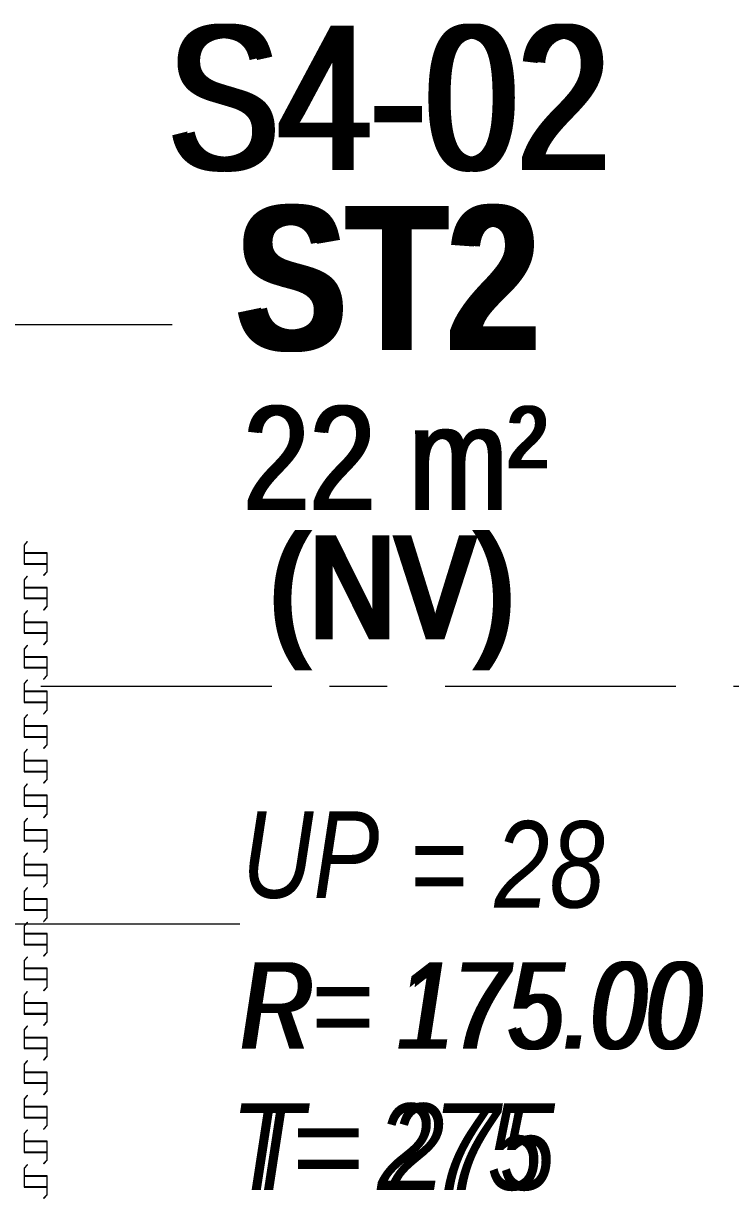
# Model space of a CAD drawing. Header units: millimetres. Extents: x -1834842 to 700335, y -490313101 to 518363.
# Drawn here: x -1190795 to -1187733, y 252549 to 257641 of the extents above; entities that cross this region are included whole.
import ezdxf

# ---------------------------------------------------------------- set-up
doc = ezdxf.new("R2010")
doc.units = ezdxf.units.MM
doc.header["$LTSCALE"] = 0.5
doc.linetypes.add('IDA - Grid Line', pattern=[3500, 2000, -500, 500, -500])
doc.layers.add('0-LOWER ROOF', color=7, linetype='Continuous')
doc.layers.add('A-_GENM----_M', color=6, linetype='Continuous', lineweight=9, true_color=0xff00ff)
doc.layers.add('S-_ANOTGRID_E-1', color=9, linetype='IDA - Grid Line', lineweight=9, true_color=0x808080)
doc.layers.add('A-_ROOMNAME_A', color=8, linetype='Continuous', lineweight=9)
doc.layers.add('S-_STRC----_A-1', color=7, linetype='Continuous', lineweight=9)
doc.styles.add('Arial Narrow', font='ARIALN.TTF', dxfattribs={"height": 250})
doc.styles.add('Arial Narrow_3', font='ARIALN.TTF', dxfattribs={"height": 350})
doc.styles.add('Arial Narrow_B_4', font='ARIALNB.TTF', dxfattribs={"height": 500})
doc.styles.add('Arial Narrow_I', font='ARIALNI.TTF', dxfattribs={"height": 1.5})
doc.styles.add('Arial Narrow_I_1', font='ARIALNI.TTF', dxfattribs={"height": 375})

# ---------------------------------------------------------------- blocks, each defined once
blk = doc.blocks.new('IDA - Stair Detail Tag - UP_Total No of Riser - Riser Height - Tread Depth-258127-BLK 2 LOWER ROOF PLAN')
at = {"layer": 'S-_STRC----_A-1', "color": 8, "insert": (0.032, -0.485), "char_height": 1.5, "width": 2.96624, "attachment_point": 1, "style": 'Arial Narrow_I'}
blk.add_mtext('UP', dxfattribs=at)
blk = doc.blocks.new('BLK2-LOWER ROOF')
at = {"layer": 'A-_GENM----_M', "color": 8}
for p, q in [((-27720.7, -95725), (-27735.1, -95740.8)), ((-27733.6, -95741.4), (-27719.7, -95726)), ((-27719.7, -95726), (-27720.7, -95725)), ((-27720.7, -95725), (-27720.7, -95725)), ((-27719.7, -95726), (-27719.7, -95726)), ((-27735.1, -95740.8), (-27735.1, -95823)), ((-27735.1, -95740.8), (-27735.1, -95740.8)), ((-27733.6, -95774.5), (-27733.6, -95741.4)), ((-27733.6, -95741.4), (-27733.6, -95741.4)), ((-27635.1, -95774.5), (-27733.6, -95774.5)), ((-27733.6, -95774.5), (-27733.6, -95774.5)), ((-27733.6, -95776), (-27636.6, -95776)), ((-27733.6, -95821.5), (-27733.6, -95776)), ((-27733.6, -95776), (-27733.6, -95776)), ((-27636.6, -95776), (-27636.6, -95821.5)), ((-27636.6, -95776), (-27636.6, -95776)), ((-27635.1, -95856.7), (-27635.1, -95774.5)), ((-27635.1, -95774.5), (-27635.1, -95774.5)), ((-27735.1, -95823), (-27636.6, -95823)), ((-27735.1, -95823), (-27735.1, -95823)), ((-27636.6, -95821.5), (-27733.6, -95821.5)), ((-27733.6, -95821.5), (-27733.6, -95821.5)), ((-27636.6, -95821.5), (-27636.6, -95821.5)), ((-27636.6, -95823), (-27636.6, -95856.1)), ((-27636.6, -95823), (-27636.6, -95823)), ((-27720.7, -95875), (-27735.1, -95890.8)), ((-27733.6, -95891.4), (-27719.7, -95876)), ((-27719.7, -95876), (-27720.7, -95875)), ((-27720.7, -95875), (-27720.7, -95875)), ((-27719.7, -95876), (-27719.7, -95876)), ((-27636.6, -95856.1), (-27650.5, -95871.5)), ((-27650.5, -95871.5), (-27649.5, -95872.6)), ((-27650.5, -95871.5), (-27650.5, -95871.5)), ((-27649.5, -95872.6), (-27635.1, -95856.7)), ((-27649.5, -95872.6), (-27649.5, -95872.6)), ((-27636.6, -95856.1), (-27636.6, -95856.1)), ((-27635.1, -95856.7), (-27635.1, -95856.7)), ((-27735.1, -95890.8), (-27735.1, -95973)), ((-27735.1, -95890.8), (-27735.1, -95890.8)), ((-27733.6, -95924.5), (-27733.6, -95891.4)), ((-27733.6, -95891.4), (-27733.6, -95891.4)), ((-27635.1, -95924.5), (-27733.6, -95924.5)), ((-27733.6, -95924.5), (-27733.6, -95924.5)), ((-27733.6, -95926), (-27636.6, -95926)), ((-27733.6, -95971.5), (-27733.6, -95926)), ((-27733.6, -95926), (-27733.6, -95926)), ((-27636.6, -95926), (-27636.6, -95971.5)), ((-27636.6, -95926), (-27636.6, -95926)), ((-27635.1, -96006.7), (-27635.1, -95924.5)), ((-27635.1, -95924.5), (-27635.1, -95924.5)), ((-27735.1, -95973), (-27636.6, -95973)), ((-27735.1, -95973), (-27735.1, -95973)), ((-27636.6, -95971.5), (-27733.6, -95971.5)), ((-27733.6, -95971.5), (-27733.6, -95971.5)), ((-27636.6, -95971.5), (-27636.6, -95971.5)), ((-27636.6, -95973), (-27636.6, -96006.1)), ((-27636.6, -95973), (-27636.6, -95973)), ((-27720.7, -96025), (-27735.1, -96040.8)), ((-27733.6, -96041.4), (-27719.7, -96026)), ((-27719.7, -96026), (-27720.7, -96025)), ((-27720.7, -96025), (-27720.7, -96025)), ((-27719.7, -96026), (-27719.7, -96026)), ((-27636.6, -96006.1), (-27650.5, -96021.5)), ((-27650.5, -96021.5), (-27649.5, -96022.6)), ((-27650.5, -96021.5), (-27650.5, -96021.5)), ((-27649.5, -96022.6), (-27635.1, -96006.7)), ((-27649.5, -96022.6), (-27649.5, -96022.6)), ((-27636.6, -96006.1), (-27636.6, -96006.1)), ((-27635.1, -96006.7), (-27635.1, -96006.7)), ((-27735.1, -96040.8), (-27735.1, -96123)), ((-27735.1, -96040.8), (-27735.1, -96040.8)), ((-27733.6, -96074.5), (-27733.6, -96041.4)), ((-27733.6, -96041.4), (-27733.6, -96041.4)), ((-27635.1, -96074.5), (-27733.6, -96074.5)), ((-27733.6, -96074.5), (-27733.6, -96074.5)), ((-27733.6, -96076), (-27636.6, -96076)), ((-27733.6, -96121.5), (-27733.6, -96076)), ((-27733.6, -96076), (-27733.6, -96076)), ((-27636.6, -96076), (-27636.6, -96121.5)), ((-27636.6, -96076), (-27636.6, -96076)), ((-27635.1, -96156.7), (-27635.1, -96074.5)), ((-27635.1, -96074.5), (-27635.1, -96074.5)), ((-27735.1, -96123), (-27636.6, -96123)), ((-27735.1, -96123), (-27735.1, -96123)), ((-27636.6, -96121.5), (-27733.6, -96121.5)), ((-27733.6, -96121.5), (-27733.6, -96121.5)), ((-27636.6, -96121.5), (-27636.6, -96121.5)), ((-27636.6, -96123), (-27636.6, -96156.1)), ((-27636.6, -96123), (-27636.6, -96123)), ((-27720.7, -96175), (-27735.1, -96190.8)), ((-27733.6, -96191.4), (-27719.7, -96176)), ((-27719.7, -96176), (-27720.7, -96175)), ((-27720.7, -96175), (-27720.7, -96175)), ((-27719.7, -96176), (-27719.7, -96176)), ((-27636.6, -96156.1), (-27650.5, -96171.5)), ((-27650.5, -96171.5), (-27649.5, -96172.6)), ((-27650.5, -96171.5), (-27650.5, -96171.5)), ((-27649.5, -96172.6), (-27635.1, -96156.7)), ((-27649.5, -96172.6), (-27649.5, -96172.6)), ((-27636.6, -96156.1), (-27636.6, -96156.1)), ((-27635.1, -96156.7), (-27635.1, -96156.7)), ((-27735.1, -96190.8), (-27735.1, -96273)), ((-27735.1, -96190.8), (-27735.1, -96190.8)), ((-27733.6, -96224.5), (-27733.6, -96191.4)), ((-27733.6, -96191.4), (-27733.6, -96191.4)), ((-27635.1, -96224.5), (-27733.6, -96224.5)), ((-27733.6, -96224.5), (-27733.6, -96224.5)), ((-27733.6, -96226), (-27636.6, -96226)), ((-27733.6, -96271.5), (-27733.6, -96226)), ((-27733.6, -96226), (-27733.6, -96226)), ((-27636.6, -96226), (-27636.6, -96271.5)), ((-27636.6, -96226), (-27636.6, -96226)), ((-27635.1, -96306.7), (-27635.1, -96224.5)), ((-27635.1, -96224.5), (-27635.1, -96224.5)), ((-27735.1, -96273), (-27636.6, -96273)), ((-27735.1, -96273), (-27735.1, -96273)), ((-27636.6, -96271.5), (-27733.6, -96271.5)), ((-27733.6, -96271.5), (-27733.6, -96271.5)), ((-27636.6, -96271.5), (-27636.6, -96271.5)), ((-27636.6, -96273), (-27636.6, -96306.1)), ((-27636.6, -96273), (-27636.6, -96273)), ((-27720.7, -96325), (-27735.1, -96340.8)), ((-27735.1, -96340.8), (-27735.1, -96423)), ((-27735.1, -96340.8), (-27735.1, -96340.8)), ((-27733.6, -96341.4), (-27719.7, -96326)), ((-27733.6, -96374.5), (-27733.6, -96341.4)), ((-27733.6, -96341.4), (-27733.6, -96341.4)), ((-27719.7, -96326), (-27720.7, -96325)), ((-27720.7, -96325), (-27720.7, -96325)), ((-27719.7, -96326), (-27719.7, -96326)), ((-27636.6, -96306.1), (-27650.5, -96321.5)), ((-27650.5, -96321.5), (-27649.5, -96322.6)), ((-27650.5, -96321.5), (-27650.5, -96321.5)), ((-27649.5, -96322.6), (-27635.1, -96306.7)), ((-27649.5, -96322.6), (-27649.5, -96322.6)), ((-27636.6, -96306.1), (-27636.6, -96306.1)), ((-27635.1, -96306.7), (-27635.1, -96306.7)), ((-27635.1, -96374.5), (-27733.6, -96374.5)), ((-27733.6, -96374.5), (-27733.6, -96374.5)), ((-27733.6, -96376), (-27636.6, -96376)), ((-27733.6, -96421.5), (-27733.6, -96376)), ((-27733.6, -96376), (-27733.6, -96376)), ((-27636.6, -96376), (-27636.6, -96421.5)), ((-27636.6, -96376), (-27636.6, -96376)), ((-27635.1, -96456.7), (-27635.1, -96374.5)), ((-27635.1, -96374.5), (-27635.1, -96374.5)), ((-27735.1, -96423), (-27636.6, -96423)), ((-27735.1, -96423), (-27735.1, -96423)), ((-27636.6, -96421.5), (-27733.6, -96421.5)), ((-27733.6, -96421.5), (-27733.6, -96421.5)), ((-27636.6, -96421.5), (-27636.6, -96421.5)), ((-27636.6, -96423), (-27636.6, -96456.1)), ((-27636.6, -96423), (-27636.6, -96423)), ((-27720.7, -96475), (-27735.1, -96490.8)), ((-27735.1, -96490.8), (-27735.1, -96573)), ((-27735.1, -96490.8), (-27735.1, -96490.8)), ((-27733.6, -96491.4), (-27719.7, -96476)), ((-27733.6, -96524.5), (-27733.6, -96491.4)), ((-27733.6, -96491.4), (-27733.6, -96491.4)), ((-27719.7, -96476), (-27720.7, -96475)), ((-27720.7, -96475), (-27720.7, -96475)), ((-27719.7, -96476), (-27719.7, -96476)), ((-27636.6, -96456.1), (-27650.5, -96471.5)), ((-27650.5, -96471.5), (-27649.5, -96472.6)), ((-27650.5, -96471.5), (-27650.5, -96471.5)), ((-27649.5, -96472.6), (-27635.1, -96456.7)), ((-27649.5, -96472.6), (-27649.5, -96472.6)), ((-27636.6, -96456.1), (-27636.6, -96456.1)), ((-27635.1, -96456.7), (-27635.1, -96456.7)), ((-27635.1, -96524.5), (-27733.6, -96524.5)), ((-27733.6, -96524.5), (-27733.6, -96524.5)), ((-27733.6, -96526), (-27636.6, -96526)), ((-27733.6, -96571.5), (-27733.6, -96526)), ((-27733.6, -96526), (-27733.6, -96526)), ((-27636.6, -96526), (-27636.6, -96571.5)), ((-27636.6, -96526), (-27636.6, -96526)), ((-27635.1, -96606.7), (-27635.1, -96524.5)), ((-27635.1, -96524.5), (-27635.1, -96524.5)), ((-27735.1, -96573), (-27636.6, -96573)), ((-27735.1, -96573), (-27735.1, -96573)), ((-27636.6, -96571.5), (-27733.6, -96571.5)), ((-27733.6, -96571.5), (-27733.6, -96571.5)), ((-27636.6, -96571.5), (-27636.6, -96571.5)), ((-27636.6, -96573), (-27636.6, -96606.1)), ((-27636.6, -96573), (-27636.6, -96573)), ((-27720.7, -96625), (-27735.1, -96640.8)), ((-27735.1, -96640.8), (-27735.1, -96723)), ((-27735.1, -96640.8), (-27735.1, -96640.8)), ((-27733.6, -96641.4), (-27719.7, -96626)), ((-27733.6, -96674.5), (-27733.6, -96641.4)), ((-27733.6, -96641.4), (-27733.6, -96641.4)), ((-27719.7, -96626), (-27720.7, -96625)), ((-27720.7, -96625), (-27720.7, -96625)), ((-27719.7, -96626), (-27719.7, -96626)), ((-27636.6, -96606.1), (-27650.5, -96621.5)), ((-27650.5, -96621.5), (-27649.5, -96622.6)), ((-27650.5, -96621.5), (-27650.5, -96621.5)), ((-27649.5, -96622.6), (-27635.1, -96606.7)), ((-27649.5, -96622.6), (-27649.5, -96622.6)), ((-27636.6, -96606.1), (-27636.6, -96606.1)), ((-27635.1, -96606.7), (-27635.1, -96606.7)), ((-27635.1, -96674.5), (-27733.6, -96674.5)), ((-27733.6, -96674.5), (-27733.6, -96674.5)), ((-27733.6, -96676), (-27636.6, -96676)), ((-27733.6, -96721.5), (-27733.6, -96676)), ((-27733.6, -96676), (-27733.6, -96676)), ((-27636.6, -96676), (-27636.6, -96721.5)), ((-27636.6, -96676), (-27636.6, -96676)), ((-27635.1, -96756.7), (-27635.1, -96674.5)), ((-27635.1, -96674.5), (-27635.1, -96674.5)), ((-27735.1, -96723), (-27636.6, -96723)), ((-27735.1, -96723), (-27735.1, -96723)), ((-27636.6, -96721.5), (-27733.6, -96721.5)), ((-27733.6, -96721.5), (-27733.6, -96721.5)), ((-27636.6, -96721.5), (-27636.6, -96721.5)), ((-27636.6, -96723), (-27636.6, -96756.1)), ((-27636.6, -96723), (-27636.6, -96723)), ((-27720.7, -96775), (-27735.1, -96790.8)), ((-27735.1, -96790.8), (-27735.1, -96873)), ((-27735.1, -96790.8), (-27735.1, -96790.8)), ((-27733.6, -96791.4), (-27719.7, -96776)), ((-27733.6, -96824.5), (-27733.6, -96791.4)), ((-27733.6, -96791.4), (-27733.6, -96791.4)), ((-27719.7, -96776), (-27720.7, -96775)), ((-27720.7, -96775), (-27720.7, -96775)), ((-27719.7, -96776), (-27719.7, -96776)), ((-27636.6, -96756.1), (-27650.5, -96771.5)), ((-27650.5, -96771.5), (-27649.5, -96772.6)), ((-27650.5, -96771.5), (-27650.5, -96771.5)), ((-27649.5, -96772.6), (-27635.1, -96756.7)), ((-27649.5, -96772.6), (-27649.5, -96772.6)), ((-27636.6, -96756.1), (-27636.6, -96756.1)), ((-27635.1, -96756.7), (-27635.1, -96756.7)), ((-27635.1, -96824.5), (-27733.6, -96824.5)), ((-27733.6, -96824.5), (-27733.6, -96824.5)), ((-27733.6, -96826), (-27636.6, -96826)), ((-27733.6, -96871.5), (-27733.6, -96826)), ((-27733.6, -96826), (-27733.6, -96826)), ((-27636.6, -96826), (-27636.6, -96871.5)), ((-27636.6, -96826), (-27636.6, -96826)), ((-27635.1, -96906.7), (-27635.1, -96824.5)), ((-27635.1, -96824.5), (-27635.1, -96824.5)), ((-27735.1, -96873), (-27636.6, -96873)), ((-27735.1, -96873), (-27735.1, -96873)), ((-27636.6, -96871.5), (-27733.6, -96871.5)), ((-27733.6, -96871.5), (-27733.6, -96871.5)), ((-27636.6, -96871.5), (-27636.6, -96871.5)), ((-27636.6, -96873), (-27636.6, -96906.1)), ((-27636.6, -96873), (-27636.6, -96873)), ((-27720.7, -96925), (-27735.1, -96940.8)), ((-27735.1, -96940.8), (-27735.1, -97023)), ((-27735.1, -96940.8), (-27735.1, -96940.8)), ((-27733.6, -96941.4), (-27719.7, -96926)), ((-27733.6, -96974.5), (-27733.6, -96941.4)), ((-27733.6, -96941.4), (-27733.6, -96941.4)), ((-27719.7, -96926), (-27720.7, -96925)), ((-27720.7, -96925), (-27720.7, -96925)), ((-27719.7, -96926), (-27719.7, -96926)), ((-27636.6, -96906.1), (-27650.5, -96921.5)), ((-27650.5, -96921.5), (-27649.5, -96922.6)), ((-27650.5, -96921.5), (-27650.5, -96921.5)), ((-27649.5, -96922.6), (-27635.1, -96906.7)), ((-27649.5, -96922.6), (-27649.5, -96922.6)), ((-27636.6, -96906.1), (-27636.6, -96906.1)), ((-27635.1, -96906.7), (-27635.1, -96906.7)), ((-27635.1, -96974.5), (-27733.6, -96974.5)), ((-27733.6, -96974.5), (-27733.6, -96974.5)), ((-27733.6, -96976), (-27636.6, -96976)), ((-27733.6, -97021.5), (-27733.6, -96976)), ((-27733.6, -96976), (-27733.6, -96976)), ((-27636.6, -96976), (-27636.6, -97021.5)), ((-27636.6, -96976), (-27636.6, -96976)), ((-27635.1, -97056.7), (-27635.1, -96974.5)), ((-27635.1, -96974.5), (-27635.1, -96974.5)), ((-27735.1, -97023), (-27636.6, -97023)), ((-27735.1, -97023), (-27735.1, -97023)), ((-27636.6, -97021.5), (-27733.6, -97021.5)), ((-27733.6, -97021.5), (-27733.6, -97021.5)), ((-27636.6, -97021.5), (-27636.6, -97021.5)), ((-27636.6, -97023), (-27636.6, -97056.1)), ((-27636.6, -97023), (-27636.6, -97023)), ((-27720.7, -97075), (-27735.1, -97090.8)), ((-27735.1, -97090.8), (-27735.1, -97173)), ((-27735.1, -97090.8), (-27735.1, -97090.8)), ((-27733.6, -97091.4), (-27719.7, -97076)), ((-27733.6, -97124.5), (-27733.6, -97091.4)), ((-27733.6, -97091.4), (-27733.6, -97091.4)), ((-27719.7, -97076), (-27720.7, -97075)), ((-27720.7, -97075), (-27720.7, -97075)), ((-27719.7, -97076), (-27719.7, -97076)), ((-27636.6, -97056.1), (-27650.5, -97071.5)), ((-27650.5, -97071.5), (-27649.5, -97072.6)), ((-27650.5, -97071.5), (-27650.5, -97071.5)), ((-27649.5, -97072.6), (-27635.1, -97056.7)), ((-27649.5, -97072.6), (-27649.5, -97072.6)), ((-27636.6, -97056.1), (-27636.6, -97056.1)), ((-27635.1, -97056.7), (-27635.1, -97056.7)), ((-27635.1, -97124.5), (-27733.6, -97124.5)), ((-27733.6, -97124.5), (-27733.6, -97124.5)), ((-27733.6, -97126), (-27636.6, -97126)), ((-27733.6, -97171.5), (-27733.6, -97126)), ((-27733.6, -97126), (-27733.6, -97126)), ((-27636.6, -97126), (-27636.6, -97171.5)), ((-27636.6, -97126), (-27636.6, -97126)), ((-27635.1, -97206.7), (-27635.1, -97124.5)), ((-27635.1, -97124.5), (-27635.1, -97124.5)), ((-27735.1, -97173), (-27636.6, -97173)), ((-27735.1, -97173), (-27735.1, -97173)), ((-27636.6, -97171.5), (-27733.6, -97171.5)), ((-27733.6, -97171.5), (-27733.6, -97171.5)), ((-27636.6, -97206.1), (-27650.5, -97221.5)), ((-27649.5, -97222.6), (-27635.1, -97206.7)), ((-27636.6, -97171.5), (-27636.6, -97171.5)), ((-27636.6, -97173), (-27636.6, -97206.1)), ((-27636.6, -97173), (-27636.6, -97173)), ((-27636.6, -97206.1), (-27636.6, -97206.1)), ((-27635.1, -97206.7), (-27635.1, -97206.7)), ((-27720.7, -97225), (-27735.1, -97240.8)), ((-27735.1, -97240.8), (-27735.1, -97323)), ((-27735.1, -97240.8), (-27735.1, -97240.8)), ((-27733.6, -97241.4), (-27719.7, -97226)), ((-27733.6, -97274.5), (-27733.6, -97241.4)), ((-27733.6, -97241.4), (-27733.6, -97241.4)), ((-27719.7, -97226), (-27720.7, -97225)), ((-27720.7, -97225), (-27720.7, -97225)), ((-27719.7, -97226), (-27719.7, -97226)), ((-27650.5, -97221.5), (-27649.5, -97222.6)), ((-27650.5, -97221.5), (-27650.5, -97221.5)), ((-27649.5, -97222.6), (-27649.5, -97222.6)), ((-27635.1, -97274.5), (-27733.6, -97274.5)), ((-27733.6, -97274.5), (-27733.6, -97274.5)), ((-27733.6, -97276), (-27636.6, -97276)), ((-27733.6, -97321.5), (-27733.6, -97276)), ((-27733.6, -97276), (-27733.6, -97276)), ((-27636.6, -97276), (-27636.6, -97321.5)), ((-27636.6, -97276), (-27636.6, -97276)), ((-27635.1, -97356.7), (-27635.1, -97274.5)), ((-27635.1, -97274.5), (-27635.1, -97274.5)), ((-27735.1, -97323), (-27636.6, -97323)), ((-27735.1, -97323), (-27735.1, -97323)), ((-27636.6, -97321.5), (-27733.6, -97321.5)), ((-27733.6, -97321.5), (-27733.6, -97321.5)), ((-27636.6, -97356.1), (-27650.5, -97371.5)), ((-27649.5, -97372.6), (-27635.1, -97356.7)), ((-27636.6, -97321.5), (-27636.6, -97321.5)), ((-27636.6, -97323), (-27636.6, -97356.1)), ((-27636.6, -97323), (-27636.6, -97323)), ((-27636.6, -97356.1), (-27636.6, -97356.1)), ((-27635.1, -97356.7), (-27635.1, -97356.7)), ((-27720.7, -97375), (-27735.1, -97390.8)), ((-27735.1, -97390.8), (-27735.1, -97473)), ((-27735.1, -97390.8), (-27735.1, -97390.8)), ((-27733.6, -97391.4), (-27719.7, -97376)), ((-27733.6, -97424.5), (-27733.6, -97391.4)), ((-27733.6, -97391.4), (-27733.6, -97391.4)), ((-27719.7, -97376), (-27720.7, -97375)), ((-27720.7, -97375), (-27720.7, -97375)), ((-27719.7, -97376), (-27719.7, -97376)), ((-27650.5, -97371.5), (-27649.5, -97372.6)), ((-27650.5, -97371.5), (-27650.5, -97371.5)), ((-27649.5, -97372.6), (-27649.5, -97372.6)), ((-27635.1, -97424.5), (-27733.6, -97424.5)), ((-27733.6, -97424.5), (-27733.6, -97424.5)), ((-27733.6, -97426), (-27636.6, -97426)), ((-27733.6, -97471.5), (-27733.6, -97426)), ((-27733.6, -97426), (-27733.6, -97426)), ((-27636.6, -97426), (-27636.6, -97471.5)), ((-27636.6, -97426), (-27636.6, -97426)), ((-27635.1, -97506.7), (-27635.1, -97424.5)), ((-27635.1, -97424.5), (-27635.1, -97424.5)), ((-27735.1, -97473), (-27636.6, -97473)), ((-27735.1, -97473), (-27735.1, -97473)), ((-27636.6, -97471.5), (-27733.6, -97471.5)), ((-27733.6, -97471.5), (-27733.6, -97471.5)), ((-27636.6, -97506.1), (-27650.5, -97521.5)), ((-27649.5, -97522.6), (-27635.1, -97506.7)), ((-27636.6, -97471.5), (-27636.6, -97471.5)), ((-27636.6, -97473), (-27636.6, -97506.1)), ((-27636.6, -97473), (-27636.6, -97473)), ((-27636.6, -97506.1), (-27636.6, -97506.1)), ((-27635.1, -97506.7), (-27635.1, -97506.7)), ((-27720.7, -97525), (-27735.1, -97540.8)), ((-27735.1, -97540.8), (-27735.1, -97623)), ((-27735.1, -97540.8), (-27735.1, -97540.8)), ((-27733.6, -97541.4), (-27719.7, -97526)), ((-27733.6, -97574.5), (-27733.6, -97541.4)), ((-27733.6, -97541.4), (-27733.6, -97541.4)), ((-27719.7, -97526), (-27720.7, -97525)), ((-27720.7, -97525), (-27720.7, -97525)), ((-27719.7, -97526), (-27719.7, -97526)), ((-27650.5, -97521.5), (-27649.5, -97522.6)), ((-27650.5, -97521.5), (-27650.5, -97521.5)), ((-27649.5, -97522.6), (-27649.5, -97522.6)), ((-27635.1, -97574.5), (-27733.6, -97574.5)), ((-27733.6, -97574.5), (-27733.6, -97574.5)), ((-27733.6, -97576), (-27636.6, -97576)), ((-27733.6, -97621.5), (-27733.6, -97576)), ((-27733.6, -97576), (-27733.6, -97576)), ((-27636.6, -97576), (-27636.6, -97621.5)), ((-27636.6, -97576), (-27636.6, -97576)), ((-27635.1, -97656.7), (-27635.1, -97574.5)), ((-27635.1, -97574.5), (-27635.1, -97574.5)), ((-27735.1, -97623), (-27636.6, -97623)), ((-27735.1, -97623), (-27735.1, -97623)), ((-27636.6, -97621.5), (-27733.6, -97621.5)), ((-27733.6, -97621.5), (-27733.6, -97621.5)), ((-27636.6, -97656.1), (-27650.5, -97671.5)), ((-27649.5, -97672.6), (-27635.1, -97656.7)), ((-27636.6, -97621.5), (-27636.6, -97621.5)), ((-27636.6, -97623), (-27636.6, -97656.1)), ((-27636.6, -97623), (-27636.6, -97623)), ((-27636.6, -97656.1), (-27636.6, -97656.1)), ((-27635.1, -97656.7), (-27635.1, -97656.7)), ((-27720.7, -97675), (-27735.1, -97690.8)), ((-27735.1, -97690.8), (-27735.1, -97773)), ((-27735.1, -97690.8), (-27735.1, -97690.8)), ((-27733.6, -97691.4), (-27719.7, -97676)), ((-27733.6, -97724.5), (-27733.6, -97691.4)), ((-27733.6, -97691.4), (-27733.6, -97691.4)), ((-27719.7, -97676), (-27720.7, -97675)), ((-27720.7, -97675), (-27720.7, -97675)), ((-27719.7, -97676), (-27719.7, -97676)), ((-27650.5, -97671.5), (-27649.5, -97672.6)), ((-27650.5, -97671.5), (-27650.5, -97671.5)), ((-27649.5, -97672.6), (-27649.5, -97672.6)), ((-27635.1, -97724.5), (-27733.6, -97724.5)), ((-27733.6, -97724.5), (-27733.6, -97724.5)), ((-27733.6, -97726), (-27636.6, -97726)), ((-27733.6, -97771.5), (-27733.6, -97726)), ((-27733.6, -97726), (-27733.6, -97726)), ((-27636.6, -97726), (-27636.6, -97771.5)), ((-27636.6, -97726), (-27636.6, -97726)), ((-27635.1, -97806.7), (-27635.1, -97724.5)), ((-27635.1, -97724.5), (-27635.1, -97724.5)), ((-27735.1, -97773), (-27636.6, -97773)), ((-27735.1, -97773), (-27735.1, -97773)), ((-27636.6, -97771.5), (-27733.6, -97771.5)), ((-27733.6, -97771.5), (-27733.6, -97771.5)), ((-27636.6, -97806.1), (-27650.5, -97821.5)), ((-27649.5, -97822.6), (-27635.1, -97806.7)), ((-27636.6, -97771.5), (-27636.6, -97771.5)), ((-27636.6, -97773), (-27636.6, -97806.1)), ((-27636.6, -97773), (-27636.6, -97773)), ((-27636.6, -97806.1), (-27636.6, -97806.1)), ((-27635.1, -97806.7), (-27635.1, -97806.7)), ((-27720.7, -97825), (-27735.1, -97840.8)), ((-27735.1, -97840.8), (-27735.1, -97923)), ((-27735.1, -97840.8), (-27735.1, -97840.8)), ((-27733.6, -97841.4), (-27719.7, -97826)), ((-27733.6, -97874.5), (-27733.6, -97841.4)), ((-27733.6, -97841.4), (-27733.6, -97841.4)), ((-27719.7, -97826), (-27720.7, -97825)), ((-27720.7, -97825), (-27720.7, -97825)), ((-27719.7, -97826), (-27719.7, -97826)), ((-27650.5, -97821.5), (-27649.5, -97822.6)), ((-27650.5, -97821.5), (-27650.5, -97821.5)), ((-27649.5, -97822.6), (-27649.5, -97822.6)), ((-27635.1, -97874.5), (-27733.6, -97874.5)), ((-27733.6, -97874.5), (-27733.6, -97874.5)), ((-27733.6, -97876), (-27636.6, -97876)), ((-27733.6, -97921.5), (-27733.6, -97876)), ((-27733.6, -97876), (-27733.6, -97876)), ((-27636.6, -97876), (-27636.6, -97921.5)), ((-27636.6, -97876), (-27636.6, -97876)), ((-27635.1, -97956.7), (-27635.1, -97874.5)), ((-27635.1, -97874.5), (-27635.1, -97874.5)), ((-27735.1, -97923), (-27636.6, -97923)), ((-27735.1, -97923), (-27735.1, -97923)), ((-27636.6, -97921.5), (-27733.6, -97921.5)), ((-27733.6, -97921.5), (-27733.6, -97921.5)), ((-27636.6, -97956.1), (-27650.5, -97971.5)), ((-27650.5, -97971.5), (-27649.5, -97972.6)), ((-27650.5, -97971.5), (-27650.5, -97971.5)), ((-27649.5, -97972.6), (-27635.1, -97956.7)), ((-27636.6, -97921.5), (-27636.6, -97921.5)), ((-27636.6, -97923), (-27636.6, -97956.1)), ((-27636.6, -97923), (-27636.6, -97923)), ((-27636.6, -97956.1), (-27636.6, -97956.1)), ((-27635.1, -97956.7), (-27635.1, -97956.7)), ((-27720.7, -97975), (-27735.1, -97990.8)), ((-27735.1, -97990.8), (-27735.1, -98073)), ((-27735.1, -97990.8), (-27735.1, -97990.8)), ((-27733.6, -97991.4), (-27719.7, -97976)), ((-27733.6, -98024.5), (-27733.6, -97991.4)), ((-27733.6, -97991.4), (-27733.6, -97991.4)), ((-27719.7, -97976), (-27720.7, -97975)), ((-27720.7, -97975), (-27720.7, -97975)), ((-27719.7, -97976), (-27719.7, -97976)), ((-27649.5, -97972.6), (-27649.5, -97972.6)), ((-27735.1, -98073), (-27636.6, -98073)), ((-27735.1, -98073), (-27735.1, -98073)), ((-27635.1, -98024.5), (-27733.6, -98024.5)), ((-27733.6, -98024.5), (-27733.6, -98024.5)), ((-27733.6, -98026), (-27636.6, -98026)), ((-27733.6, -98071.5), (-27733.6, -98026)), ((-27733.6, -98026), (-27733.6, -98026)), ((-27636.6, -98071.5), (-27733.6, -98071.5)), ((-27733.6, -98071.5), (-27733.6, -98071.5)), ((-27636.6, -98026), (-27636.6, -98071.5)), ((-27636.6, -98026), (-27636.6, -98026)), ((-27636.6, -98071.5), (-27636.6, -98071.5)), ((-27636.6, -98073), (-27636.6, -98106.1)), ((-27636.6, -98073), (-27636.6, -98073)), ((-27635.1, -98106.7), (-27635.1, -98024.5)), ((-27635.1, -98024.5), (-27635.1, -98024.5)), ((-27636.6, -98106.1), (-27650.5, -98121.5)), ((-27650.5, -98121.5), (-27649.5, -98122.6)), ((-27650.5, -98121.5), (-27650.5, -98121.5)), ((-27649.5, -98122.6), (-27635.1, -98106.7)), ((-27649.5, -98122.6), (-27649.5, -98122.6)), ((-27636.6, -98106.1), (-27636.6, -98106.1)), ((-27635.1, -98106.7), (-27635.1, -98106.7)), ((-27720.7, -98125), (-27735.1, -98140.8)), ((-27735.1, -98140.8), (-27735.1, -98223)), ((-27735.1, -98140.8), (-27735.1, -98140.8)), ((-27733.6, -98141.4), (-27719.7, -98126)), ((-27733.6, -98174.5), (-27733.6, -98141.4)), ((-27733.6, -98141.4), (-27733.6, -98141.4)), ((-27635.1, -98174.5), (-27733.6, -98174.5)), ((-27733.6, -98174.5), (-27733.6, -98174.5)), ((-27719.7, -98126), (-27720.7, -98125)), ((-27720.7, -98125), (-27720.7, -98125)), ((-27719.7, -98126), (-27719.7, -98126)), ((-27635.1, -98256.7), (-27635.1, -98174.5)), ((-27635.1, -98174.5), (-27635.1, -98174.5)), ((-27735.1, -98223), (-27636.6, -98223)), ((-27735.1, -98223), (-27735.1, -98223)), ((-27733.6, -98176), (-27636.6, -98176)), ((-27733.6, -98221.5), (-27733.6, -98176)), ((-27733.6, -98176), (-27733.6, -98176)), ((-27636.6, -98221.5), (-27733.6, -98221.5)), ((-27733.6, -98221.5), (-27733.6, -98221.5)), ((-27636.6, -98176), (-27636.6, -98221.5)), ((-27636.6, -98176), (-27636.6, -98176)), ((-27636.6, -98221.5), (-27636.6, -98221.5)), ((-27636.6, -98223), (-27636.6, -98256.1)), ((-27636.6, -98223), (-27636.6, -98223)), ((-27720.7, -98275), (-27735.1, -98290.8)), ((-27733.6, -98291.4), (-27719.7, -98276)), ((-27719.7, -98276), (-27720.7, -98275)), ((-27720.7, -98275), (-27720.7, -98275)), ((-27719.7, -98276), (-27719.7, -98276)), ((-27636.6, -98256.1), (-27650.5, -98271.5)), ((-27650.5, -98271.5), (-27649.5, -98272.6)), ((-27650.5, -98271.5), (-27650.5, -98271.5)), ((-27649.5, -98272.6), (-27635.1, -98256.7)), ((-27649.5, -98272.6), (-27649.5, -98272.6)), ((-27636.6, -98256.1), (-27636.6, -98256.1)), ((-27635.1, -98256.7), (-27635.1, -98256.7)), ((-27735.1, -98290.8), (-27735.1, -98373)), ((-27735.1, -98290.8), (-27735.1, -98290.8)), ((-27733.6, -98324.5), (-27733.6, -98291.4)), ((-27733.6, -98291.4), (-27733.6, -98291.4)), ((-27635.1, -98324.5), (-27733.6, -98324.5)), ((-27733.6, -98324.5), (-27733.6, -98324.5)), ((-27733.6, -98326), (-27636.6, -98326)), ((-27733.6, -98371.5), (-27733.6, -98326)), ((-27733.6, -98326), (-27733.6, -98326)), ((-27636.6, -98326), (-27636.6, -98371.5)), ((-27636.6, -98326), (-27636.6, -98326)), ((-27635.1, -98406.7), (-27635.1, -98324.5)), ((-27635.1, -98324.5), (-27635.1, -98324.5)), ((-27735.1, -98373), (-27636.6, -98373)), ((-27735.1, -98373), (-27735.1, -98373)), ((-27636.6, -98371.5), (-27733.6, -98371.5)), ((-27733.6, -98371.5), (-27733.6, -98371.5)), ((-27636.6, -98371.5), (-27636.6, -98371.5)), ((-27636.6, -98373), (-27636.6, -98406.1)), ((-27636.6, -98373), (-27636.6, -98373)), ((-27720.7, -98425), (-27735.1, -98440.8)), ((-27733.6, -98441.4), (-27719.7, -98426)), ((-27719.7, -98426), (-27720.7, -98425)), ((-27720.7, -98425), (-27720.7, -98425)), ((-27719.7, -98426), (-27719.7, -98426)), ((-27636.6, -98406.1), (-27650.5, -98421.5)), ((-27650.5, -98421.5), (-27649.5, -98422.6)), ((-27650.5, -98421.5), (-27650.5, -98421.5)), ((-27649.5, -98422.6), (-27635.1, -98406.7)), ((-27649.5, -98422.6), (-27649.5, -98422.6)), ((-27636.6, -98406.1), (-27636.6, -98406.1)), ((-27635.1, -98406.7), (-27635.1, -98406.7)), ((-27735.1, -98440.8), (-27735.1, -98523)), ((-27735.1, -98440.8), (-27735.1, -98440.8)), ((-27733.6, -98474.5), (-27733.6, -98441.4)), ((-27733.6, -98441.4), (-27733.6, -98441.4)), ((-27635.1, -98474.5), (-27733.6, -98474.5)), ((-27733.6, -98474.5), (-27733.6, -98474.5)), ((-27733.6, -98476), (-27636.6, -98476)), ((-27733.6, -98521.5), (-27733.6, -98476)), ((-27733.6, -98476), (-27733.6, -98476)), ((-27636.6, -98476), (-27636.6, -98521.5)), ((-27636.6, -98476), (-27636.6, -98476)), ((-27635.1, -98556.7), (-27635.1, -98474.5)), ((-27635.1, -98474.5), (-27635.1, -98474.5)), ((-27735.1, -98523), (-27636.6, -98523)), ((-27735.1, -98523), (-27735.1, -98523)), ((-27636.6, -98521.5), (-27733.6, -98521.5)), ((-27733.6, -98521.5), (-27733.6, -98521.5)), ((-27636.6, -98521.5), (-27636.6, -98521.5)), ((-27636.6, -98523), (-27636.6, -98556.1)), ((-27636.6, -98523), (-27636.6, -98523)), ((-27636.6, -98556.1), (-27650.5, -98571.5)), ((-27650.5, -98571.5), (-27649.5, -98572.6)), ((-27650.5, -98571.5), (-27650.5, -98571.5)), ((-27649.5, -98572.6), (-27635.1, -98556.7)), ((-27636.6, -98556.1), (-27636.6, -98556.1)), ((-27635.1, -98556.7), (-27635.1, -98556.7))]:
    blk.add_line(p, q, dxfattribs=at)
at = {"layer": 'A-_ROOMNAME_A', "color": 8}
blk.add_line((-30109, -94785.3), (-27093.3, -94785.3), dxfattribs=at)
blk.add_line((-30109, -94785.3), (-27093.3, -94785.3), dxfattribs=at)
at = {"layer": 'S-_ANOTGRID_E-1', "color": 8}
blk.add_line((-52161.9, -96352.4), (-5336.8, -96352.4), dxfattribs=at)
at = {"layer": 'S-_STRC----_A-1', "color": 8}
blk.add_line((-28581.4, -97381.8), (-26800.3, -97381.8), dxfattribs=at)
blk.add_line((-28581.4, -97381.8), (-26800.3, -97381.8), dxfattribs=at)
at = {"layer": 'S-_STRC----_A-1', "color": 8, "xscale": 249.9999999999999, "yscale": 249.9999999999999, "zscale": 249.9999999999999}
blk.add_blockref('IDA - Stair Detail Tag - UP_Total No of Riser - Riser Height - Tread Depth-258127-BLK 2 LOWER ROOF PLAN', (-26800.3, -96773.4), dxfattribs=at)
at = {"layer": 'S-_STRC----_A-1', "color": 8, "style": 'Arial Narrow_I_1'}
for s, p in [('      = 28', (-26785, -97311.9)), ('R= 175.00', (-26805.8, -97923.8)), ('T= 275', (-26838.5, -98535.6))]:
    blk.add_text(s, height=375, dxfattribs=at).set_placement(p)
at = {"layer": 'S-_STRC----_A-1', "color": 8, "char_height": 375, "attachment_point": 1}
for s, insert, width, style in [('UP', (-26792.2, -96894.7), 741.561, 'Arial Narrow_I'), ('      = 28', (-26785, -96936.9), 1883.966, 'Arial Narrow_I_1'), ('R= 175.00', (-26785, -97548.8), 2465.189, 'Arial Narrow_I_1'), ('T= 275', (-26785, -98160.6), 1663.502, 'Arial Narrow_I_1')]:
    blk.add_mtext(s, dxfattribs=dict(at, insert=insert, width=width, style=style))

msp = doc.modelspace()

# ---------------------------------------------------------------- block references
at = {"layer": '0-LOWER ROOF', "color": 6}
msp.add_blockref('BLK2-LOWER ROOF', (-1163057.1, 351121.7), dxfattribs=at)

# ---------------------------------------------------------------- texts
at = {"layer": '0-LOWER ROOF'}
for s, height, style, p in [('S4-02', 625, 'Arial Narrow', (-1190182.8, 257006.9)), ('ST2', 625, 'Arial Narrow_B_4', (-1189886.4, 256225.8)), ('22 m²', 450, 'Arial Narrow_3', (-1189849.8, 255533)), ('(NV)', 450, 'Arial Narrow_3', (-1189742.6, 254972.9))]:
    msp.add_text(s, height=height, dxfattribs=dict(at, style=style)).set_placement(p)
at = {"layer": '0-LOWER ROOF', "attachment_point": 1}
for s, insert, char_height, width, style in [('S4-02', (-1190150.4, 257631.9), 625, 2304.852, 'Arial Narrow'), ('ST2', (-1189860.4, 256850.8), 625, 1603.375, 'Arial Narrow_B_4'), ('22 m²', (-1189835.4, 255983), 450, 1543.248, 'Arial Narrow_3'), ('(NV)', (-1189711.6, 255422.9), 450, 1242.616, 'Arial Narrow_3')]:
    msp.add_mtext(s, dxfattribs=dict(at, insert=insert, char_height=char_height, width=width, style=style))

doc.saveas('drawing.dxf')
